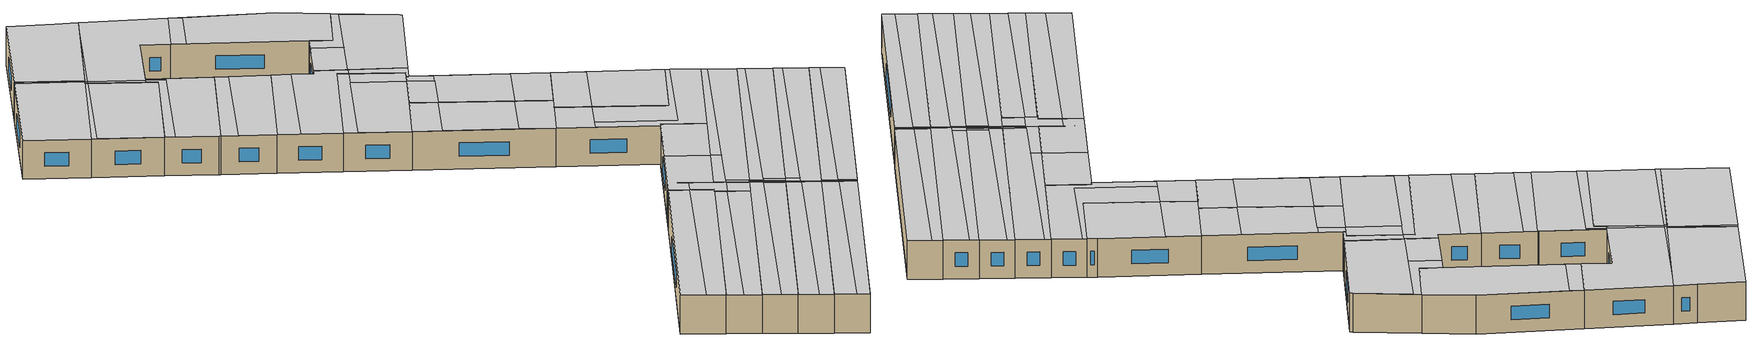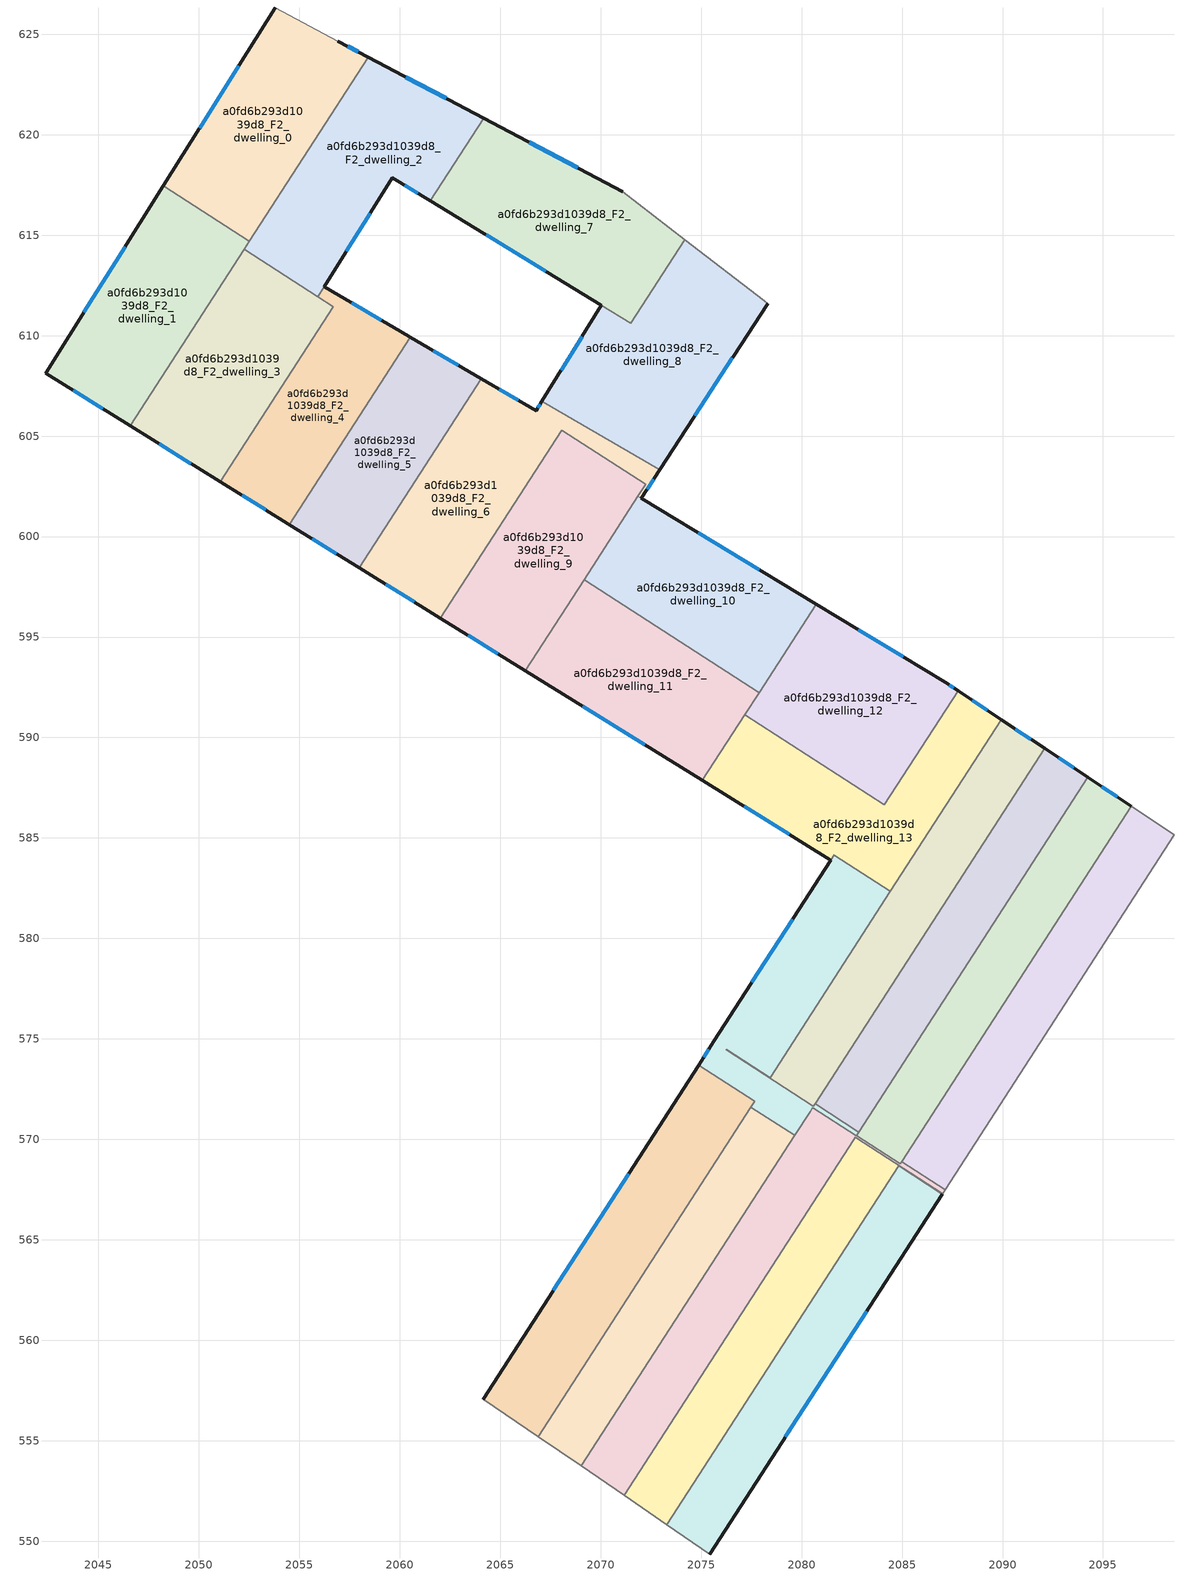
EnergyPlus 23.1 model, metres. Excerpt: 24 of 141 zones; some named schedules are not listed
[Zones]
a0fd6b293d1039d8_F2_dwelling_0
 floor to a0fd6b293d1039d8_F1_dwelling_0 (EU_floor_Construction): 2056.91,624.66 2058.43,623.86 2052.51,614.69 2048.24,617.45 2053.8,626.31 z6
 wall outside (EU_wall_Construction): 2058.43,623.86 2056.91,624.66 / 2053.8,626.31 2048.24,617.45 z6:9
 wall to a0fd6b293d1039d8_F2_dwelling_1 (EU_wall_Construction): 2048.24,617.45 2052.51,614.69 z6:9
 wall adiabatic (EU_wall_Construction): 2056.91,624.66 2053.8,626.31 z6:9
 wall to a0fd6b293d1039d8_F2_dwelling_2 (EU_wall_Construction): 2052.51,614.69 2058.43,623.86 z6:9
 window (EU_Window_Construction): 2057.94,624.12 2057.41,624.4 / 2051.99,623.43 2050.05,620.33 z6.98:8.02
 ceiling to a0fd6b293d1039d8_F3_dwelling_0 (EU_floor_Construction): 2052.51,614.69 2058.43,623.86 2056.91,624.66 2053.8,626.31 2048.24,617.45 z9
a0fd6b293d1039d8_F2_dwelling_1
 floor to a0fd6b293d1039d8_F1_dwelling_1 (EU_floor_Construction): 2052.51,614.69 2046.58,605.51 2042.37,608.12 2048.24,617.45 z6
 wall outside (EU_wall_Construction): 2048.24,617.45 2042.37,608.12 2046.58,605.51 z6:9
 wall to a0fd6b293d1039d8_F2_dwelling_3 (EU_wall_Construction): 2046.58,605.51 2052.26,614.31 z6:9
 wall to a0fd6b293d1039d8_F2_dwelling_2 (EU_wall_Construction): 2052.26,614.31 2052.51,614.69 z6:9
 window (EU_Window_Construction): 2046.33,614.42 2044.28,611.15 / 2043.74,607.27 2045.21,606.36 z6.98:8.02
 ceiling to a0fd6b293d1039d8_F3_dwelling_1 (EU_floor_Construction): 2046.58,605.51 2052.42,614.55 2048.1,617.22 2042.37,608.12 z9
 ceiling to a0fd6b293d1039d8_F3_dwelling_0 (EU_floor_Construction): 2052.42,614.55 2052.51,614.69 2048.24,617.45 2048.1,617.22 z9
a0fd6b293d1039d8_F2_dwelling_10
 floor to a0fd6b293d1039d8_F1_dwelling_10 (EU_floor_Construction): 2080.73,596.63 2077.89,592.24 2069.18,597.86 2071.86,602 2072.02,601.91 z6
 wall outside (EU_wall_Construction): 2080.73,596.63 2072.02,601.91 z6:9
 wall to a0fd6b293d1039d8_F2_dwelling_6 (EU_wall_Construction): 2072.01,601.91 2071.86,602 z6:9
 wall to a0fd6b293d1039d8_F2_dwelling_12 (EU_wall_Construction): 2077.89,592.24 2080.73,596.63 z6:9
 wall to a0fd6b293d1039d8_F2_dwelling_11 (EU_wall_Construction): 2069.18,597.86 2077.89,592.24 z6:9
 wall to a0fd6b293d1039d8_F2_dwelling_9 (EU_wall_Construction): 2071.86,602 2069.18,597.86 z6:9
 window (EU_Window_Construction): 2077.9,598.35 2074.85,600.19 z6.98:8.02
 ceiling to a0fd6b293d1039d8_F3_dwelling_9 (EU_floor_Construction): 2070.93,596.73 2073.07,600.2 2071.37,601.25 2069.18,597.86 z9
 ceiling to a0fd6b293d1039d8_F3_dwelling_10 (EU_floor_Construction): 2075.58,593.73 2078.29,598.11 2073.56,600.97 2070.93,596.73 z9
 ceiling to a0fd6b293d1039d8_F3_dwelling_8 (EU_floor_Construction): 2073.07,600.2 2073.56,600.97 2072.02,601.91 2071.86,602 2071.37,601.25 z9
 ceiling adiabatic (EU_roof_Construction): 2077.89,592.24 2080.73,596.63 2078.29,598.11 2075.58,593.73 z9
a0fd6b293d1039d8_F2_dwelling_11
 floor to a0fd6b293d1039d8_F1_dwelling_11 (EU_floor_Construction): 2077.89,592.24 2075.06,587.86 2066.25,593.32 2069.18,597.86 z6
 wall outside (EU_wall_Construction): 2066.25,593.32 2075.06,587.86 z6:9
 wall to a0fd6b293d1039d8_F2_dwelling_13 (EU_wall_Construction): 2075.06,587.86 2077.18,591.14 z6:9
 wall to a0fd6b293d1039d8_F2_dwelling_9 (EU_wall_Construction): 2069.18,597.86 2066.25,593.32 z6:9
 wall to a0fd6b293d1039d8_F2_dwelling_12 (EU_wall_Construction): 2077.18,591.14 2077.89,592.24 z6:9
 window (EU_Window_Construction): 2069.11,591.55 2072.19,589.64 z6.98:8.02
 ceiling to a0fd6b293d1039d8_F3_dwelling_11 (EU_floor_Construction): 2075.06,587.86 2077.89,592.24 2075.58,593.73 2072.81,589.26 z9
 ceiling to a0fd6b293d1039d8_F3_dwelling_10 (EU_floor_Construction): 2072.81,589.26 2075.58,593.73 2070.93,596.73 2068.11,592.17 z9
 ceiling to a0fd6b293d1039d8_F3_dwelling_9 (EU_floor_Construction): 2068.11,592.17 2070.93,596.73 2069.18,597.86 2066.25,593.32 z9
a0fd6b293d1039d8_F2_dwelling_12
 floor to a0fd6b293d1039d8_F1_dwelling_12 (EU_floor_Construction): 2087.15,592.75 2087.79,592.33 2084.12,586.66 2077.18,591.14 2080.73,596.63 z6
 wall outside (EU_wall_Construction): 2087.79,592.33 2087.15,592.75 2080.73,596.63 z6:9
 wall to a0fd6b293d1039d8_F2_dwelling_13 (EU_wall_Construction): 2077.18,591.14 2084.12,586.66 2087.79,592.33 z6:9
 window (EU_Window_Construction): 2085.06,594.01 2082.82,595.37 / 2087.58,592.46 2087.36,592.61 z6.98:8.02
 ceiling to a0fd6b293d1039d8_F3_dwelling_12 (EU_floor_Construction): 2084.12,586.66 2087.79,592.33 2087.15,592.75 2086.97,592.86 2082.99,595.26 2079.51,589.64 z9
 ceiling to a0fd6b293d1039d8_F3_dwelling_11 (EU_floor_Construction): 2079.51,589.64 2082.99,595.26 2080.73,596.63 2077.18,591.14 z9
a0fd6b293d1039d8_F2_dwelling_13
 floor to a0fd6b293d1039d8_F1_dwelling_13 (EU_floor_Construction): 2089.94,590.89 2084.42,582.34 2081.62,584.15 2081.45,583.9 2075.06,587.86 2077.18,591.14 2084.12,586.66 2087.79,592.33 z6
 wall outside (EU_wall_Construction): 2089.94,590.89 2087.79,592.33 / 2075.06,587.86 2081.45,583.9 z6:9
 wall to a0fd6b293d1039d8_F2_dwelling_15 (EU_wall_Construction): 2084.42,582.34 2089.94,590.89 z6:9
 wall to a0fd6b293d1039d8_F2_dwelling_14 (EU_wall_Construction): 2081.45,583.9 2081.62,584.15 2084.42,582.34 z6:9
 window (EU_Window_Construction): 2089.24,591.36 2088.49,591.86 / 2077.14,586.57 2079.37,585.19 z6.98:8.02
 ceiling to a0fd6b293d1039d8_F3_dwelling_13 (EU_floor_Construction): 2084.42,582.34 2089.94,590.89 2088.1,592.12 2083.07,583.99 2077.97,587.15 2077.48,586.36 2081.43,583.91 2081.45,583.9 2081.62,584.15 z9
 ceiling to a0fd6b293d1039d8_F3_dwelling_12 (EU_floor_Construction): 2084.12,586.66 2079.51,589.64 2077.97,587.15 2083.07,583.99 2088.1,592.12 2087.79,592.33 z9
 ceiling to a0fd6b293d1039d8_F3_dwelling_11 (EU_floor_Construction): 2077.48,586.36 2079.51,589.64 2077.18,591.14 2075.06,587.86 z9
a0fd6b293d1039d8_F2_dwelling_14
 floor to a0fd6b293d1039d8_F1_dwelling_14 (EU_floor_Construction): 2084.42,582.34 2078.43,573.07 2076.25,574.47 2076.24,574.45 2080.59,571.64 2080.67,571.77 2082.84,570.36 2082.74,570.19 2082.72,570.17 2080.55,571.57 2079.65,570.19 2077.48,571.59 2077.67,571.89 2074.87,573.7 2081.62,584.15 z6
 wall outside (EU_wall_Construction): 2075.63,574.87 2074.87,573.7 / 2081.46,583.9 2075.64,574.88 z6:9
 wall to a0fd6b293d1039d8_F2_dwelling_20 (EU_wall_Construction): 2079.65,570.19 2080.42,571.38 2080.53,571.55 2080.55,571.57 2082.72,570.17 2082.73,570.19 z6:9
 wall to a0fd6b293d1039d8_F2_dwelling_18 (EU_wall_Construction): 2077.48,571.59 2079.65,570.19 z6:9
 wall to a0fd6b293d1039d8_F2_dwelling_16 (EU_wall_Construction): 2074.87,573.7 2077.67,571.89 2077.48,571.6 z6:9
 wall to a0fd6b293d1039d8_F2_dwelling_15 (EU_wall_Construction): 2080.67,571.77 2080.59,571.64 2076.24,574.45 2076.25,574.47 2078.43,573.07 2084.42,582.34 z6:9
 wall to a0fd6b293d1039d8_F2_dwelling_17 (EU_wall_Construction): 2082.84,570.36 2080.67,571.77 z6:9
 wall to a0fd6b293d1039d8_F2_dwelling_19 (EU_wall_Construction): 2082.74,570.19 2082.84,570.36 z6:9
 window (EU_Window_Construction): 2075.39,574.49 2075.12,574.08 / 2079.56,580.96 2077.53,577.81 z6.98:8.02
 ceiling to a0fd6b293d1039d8_F3_dwelling_14 (EU_floor_Construction): 2078.43,573.07 2081.15,577.28 2078.32,579.03 2074.87,573.7 2076.18,572.85 2076.89,574.01 2077.77,573.46 2076.24,574.45 2076.25,574.47 z9
 ceiling to a0fd6b293d1039d8_F3_dwelling_13 (EU_floor_Construction): 2081.15,577.28 2084.42,582.34 2081.62,584.15 2078.32,579.03 z9
 ceiling to a0fd6b293d1039d8_F3_dwelling_16 (EU_floor_Construction): 2082.74,570.2 2082.84,570.36 2080.67,571.77 2080.59,571.64 2077.77,573.46 2076.89,574.01 2076.77,573.82 2076.76,573.79 2076.18,572.85 2077.67,571.89 2077.48,571.59 2078.26,571.09 2079.1,572.45 2080.54,571.56 2080.55,571.57 2081.13,571.2 z9
 ceiling to a0fd6b293d1039d8_F3_dwelling_18 (EU_floor_Construction): 2079.65,570.19 2080.42,571.38 2080.53,571.55 2080.54,571.56 2079.1,572.45 2078.26,571.09 z9; 2082.72,570.17 2082.74,570.19 2081.13,571.2 z9
a0fd6b293d1039d8_F2_dwelling_15
 floor to a0fd6b293d1039d8_F1_dwelling_15 (EU_floor_Construction): 2092.1,589.45 2080.59,571.64 2076.24,574.45 2076.25,574.47 2078.43,573.07 2089.94,590.89 z6
 wall outside (EU_wall_Construction): 2092.1,589.45 2089.94,590.89 z6:9
 wall to a0fd6b293d1039d8_F2_dwelling_17 (EU_wall_Construction): 2080.67,571.77 2092.1,589.45 z6:9
 window (EU_Window_Construction): 2091.4,589.92 2090.64,590.42 z6.98:8.02
 ceiling to a0fd6b293d1039d8_F3_dwelling_15 (EU_floor_Construction): 2080.76,571.9 2092.1,589.45 2090.35,590.62 2079.32,572.79 z9
 ceiling to a0fd6b293d1039d8_F3_dwelling_14 (EU_floor_Construction): 2079.19,572.58 2081.83,576.86 2081.15,577.28 2078.43,573.07 2076.25,574.47 2076.24,574.45 2077.77,573.46 z9
 ceiling to a0fd6b293d1039d8_F3_dwelling_13 (EU_floor_Construction): 2081.83,576.86 2090.35,590.62 2089.94,590.89 2081.15,577.28 z9
 ceiling to a0fd6b293d1039d8_F3_dwelling_16 (EU_floor_Construction): 2080.67,571.77 2080.76,571.9 2079.32,572.79 2079.19,572.58 2077.77,573.46 2080.59,571.64 z9
a0fd6b293d1039d8_F2_dwelling_16
 floor to a0fd6b293d1039d8_F1_dwelling_16 (EU_floor_Construction): 2077.67,571.89 2066.89,555.2 2064.15,557.07 2074.87,573.7 z6
 wall outside (EU_wall_Construction): 2074.87,573.7 2064.15,557.07 z6:9
 wall adiabatic (EU_wall_Construction): 2064.15,557.07 2066.89,555.2 z6:9
 wall to a0fd6b293d1039d8_F2_dwelling_18 (EU_wall_Construction): 2066.89,555.2 2077.48,571.59 z6:9
 window (EU_Window_Construction): 2071.39,568.29 2067.64,562.48 z6.98:8.02
 ceiling to a0fd6b293d1039d8_F3_dwelling_16 (EU_floor_Construction): 2066.89,555.2 2077.67,571.89 2076.18,572.85 2065.73,555.99 z9
 ceiling to a0fd6b293d1039d8_F3_dwelling_14 (EU_floor_Construction): 2065.73,555.99 2076.18,572.85 2074.87,573.7 2064.15,557.07 z9
a0fd6b293d1039d8_F2_dwelling_17
 floor to a0fd6b293d1039d8_F1_dwelling_17 (EU_floor_Construction): 2094.25,588.02 2082.84,570.36 2080.67,571.77 2092.1,589.45 z6
 wall outside (EU_wall_Construction): 2094.25,588.02 2092.1,589.45 z6:9
 wall to a0fd6b293d1039d8_F2_dwelling_19 (EU_wall_Construction): 2082.84,570.36 2094.25,588.02 z6:9
 window (EU_Window_Construction): 2093.55,588.48 2092.8,588.99 z6.98:8.02
 ceiling to a0fd6b293d1039d8_F3_dwelling_17 (EU_floor_Construction): 2083.04,570.66 2094.25,588.02 2092.6,589.12 2081.69,571.5 z9
 ceiling to a0fd6b293d1039d8_F3_dwelling_15 (EU_floor_Construction): 2081.69,571.5 2092.6,589.12 2092.1,589.45 2080.76,571.9 2081.61,571.37 z9
 ceiling to a0fd6b293d1039d8_F3_dwelling_16 (EU_floor_Construction): 2082.84,570.36 2083.04,570.66 2081.69,571.5 2081.61,571.37 2080.76,571.9 2080.67,571.77 z9
a0fd6b293d1039d8_F2_dwelling_18
 floor to a0fd6b293d1039d8_F1_dwelling_18 (EU_floor_Construction): 2079.65,570.19 2069.03,553.74 2066.89,555.2 2077.48,571.59 z6
 wall adiabatic (EU_wall_Construction): 2066.89,555.2 2069.03,553.74 z6:9
 wall to a0fd6b293d1039d8_F2_dwelling_20 (EU_wall_Construction): 2069.03,553.74 2079.65,570.19 z6:9
 ceiling to a0fd6b293d1039d8_F3_dwelling_18 (EU_floor_Construction): 2069.03,553.74 2079.65,570.19 2078.26,571.09 2067.97,554.46 z9
 ceiling to a0fd6b293d1039d8_F3_dwelling_16 (EU_floor_Construction): 2067.97,554.46 2078.26,571.09 2077.48,571.59 2066.89,555.2 z9
a0fd6b293d1039d8_F2_dwelling_19
 floor to a0fd6b293d1039d8_F1_dwelling_19 (EU_floor_Construction): 2096.4,586.58 2084.91,568.79 2082.73,570.19 2094.25,588.02 z6
 wall outside (EU_wall_Construction): 2096.4,586.58 2094.25,588.02 z6:9
 wall to a0fd6b293d1039d8_F2_dwelling_20 (EU_wall_Construction): 2082.73,570.19 2084.91,568.79 2084.97,568.89 z6:9
 wall to a0fd6b293d1039d8_F2_dwelling_21 (EU_wall_Construction): 2084.97,568.89 2096.4,586.58 z6:9
 window (EU_Window_Construction): 2095.7,587.05 2094.95,587.55 z6.98:8.02
 ceiling to a0fd6b293d1039d8_F3_dwelling_19 (EU_floor_Construction): 2084.91,568.79 2096.4,586.58 2094.85,587.62 2083.68,569.58 z9
 ceiling to a0fd6b293d1039d8_F3_dwelling_17 (EU_floor_Construction): 2083.98,570.08 2094.85,587.62 2094.25,588.02 2083.04,570.66 z9
 ceiling to a0fd6b293d1039d8_F3_dwelling_18 (EU_floor_Construction): 2083.68,569.58 2083.69,569.61 2082.74,570.2 2082.73,570.19 z9
 ceiling to a0fd6b293d1039d8_F3_dwelling_16 (EU_floor_Construction): 2083.69,569.61 2083.98,570.08 2083.04,570.66 2082.74,570.2 z9
a0fd6b293d1039d8_F2_dwelling_2
 floor to a0fd6b293d1039d8_F1_dwelling_2 (EU_floor_Construction): 2064.18,620.82 2061.53,616.71 2059.62,617.87 2055.92,611.94 2052.26,614.31 2058.43,623.86 z6
 wall outside (EU_wall_Construction): 2064.18,620.82 2058.43,623.86 / 2056.23,612.44 2059.62,617.87 2061.53,616.71 z6:9
 wall to a0fd6b293d1039d8_F2_dwelling_7 (EU_wall_Construction): 2061.53,616.71 2064.18,620.82 z6:9
 wall to a0fd6b293d1039d8_F2_dwelling_4 (EU_wall_Construction): 2055.92,611.94 2056.23,612.44 z6:9
 wall to a0fd6b293d1039d8_F2_dwelling_3 (EU_wall_Construction): 2052.26,614.31 2055.92,611.94 z6:9
 window (EU_Window_Construction): 2062.31,621.81 2060.3,622.87 / 2060.24,617.49 2060.91,617.08 / 2057.34,614.2 2058.52,616.1 z6.98:8.02
 ceiling to a0fd6b293d1039d8_F3_dwelling_2 (EU_floor_Construction): 2061.53,616.71 2064.18,620.82 2058.44,623.85 2052.64,614.48 2056.15,612.31 2059.62,617.87 z9
 ceiling to a0fd6b293d1039d8_F3_dwelling_0 (EU_floor_Construction): 2052.61,614.43 2058.43,623.86 2052.42,614.55 z9
 ceiling to a0fd6b293d1039d8_F3_dwelling_3 (EU_floor_Construction): 2055.92,611.94 2056.15,612.31 2052.64,614.48 2052.45,614.18 z9
 ceiling to a0fd6b293d1039d8_F3_dwelling_1 (EU_floor_Construction): 2052.45,614.18 2052.61,614.43 2052.42,614.55 2052.26,614.31 z9
a0fd6b293d1039d8_F2_dwelling_20
 floor to a0fd6b293d1039d8_F1_dwelling_20 (EU_floor_Construction): 2084.97,568.89 2087.14,567.49 2087.02,567.3 2082.68,570.1 2082.6,569.98 2071.16,552.28 2069.03,553.74 2080.42,571.38 2080.53,571.55 2080.55,571.57 2082.72,570.17 2082.73,570.19 2084.91,568.79 z6
 wall adiabatic (EU_wall_Construction): 2069.03,553.74 2071.16,552.28 / 2087.02,567.3 2087.14,567.49 z6:9
 wall to a0fd6b293d1039d8_F2_dwelling_21 (EU_wall_Construction): 2087.14,567.49 2084.97,568.89 z6:9
 wall to a0fd6b293d1039d8_F2_dwelling_22 (EU_wall_Construction): 2071.16,552.28 2082.6,569.98 2082.68,570.1 2087.02,567.3 z6:9
 ceiling to a0fd6b293d1039d8_F3_dwelling_20 (EU_floor_Construction): 2071.16,552.28 2082.6,569.98 2082.63,570.02 2081.29,570.85 2070.2,552.94 z9
 ceiling to a0fd6b293d1039d8_F3_dwelling_22 (EU_floor_Construction): 2087.04,567.32 2087.14,567.49 2086.01,568.22 2085.89,568.03 2087.02,567.3 z9
 ceiling to a0fd6b293d1039d8_F3_dwelling_18 (EU_floor_Construction): 2070.2,552.94 2081.34,570.93 2081.37,570.98 2083.67,569.56 2083.68,569.58 2082.73,570.19 2082.72,570.17 2081.13,571.2 2080.54,571.56 2080.53,571.55 2080.42,571.38 2069.03,553.74 z9
 ceiling to a0fd6b293d1039d8_F3_dwelling_19 (EU_floor_Construction): 2085.9,568.05 2086.01,568.22 2084.97,568.89 2084.91,568.79 2083.68,569.58 2083.67,569.56 2081.37,570.98 2081.34,570.93 2081.29,570.85 2082.63,570.02 2082.68,570.1 2084.81,568.72 z9
 ceiling to a0fd6b293d1039d8_F3_dwelling_21 (EU_floor_Construction): 2085.89,568.03 2085.9,568.05 2084.81,568.72 z9
a0fd6b293d1039d8_F2_dwelling_21
 floor to a0fd6b293d1039d8_F1_dwelling_21 (EU_floor_Construction): 2098.55,585.15 2087.14,567.49 2084.97,568.89 2096.4,586.58 z6
 wall adiabatic (EU_wall_Construction): 2087.14,567.49 2098.55,585.15 2096.4,586.58 z6:9
 ceiling to a0fd6b293d1039d8_F3_dwelling_22 (EU_floor_Construction): 2087.14,567.49 2098.55,585.15 2097.09,586.12 2086.01,568.22 z9
 ceiling to a0fd6b293d1039d8_F3_dwelling_19 (EU_floor_Construction): 2086.01,568.22 2097.09,586.12 2096.4,586.58 2084.97,568.89 z9
a0fd6b293d1039d8_F2_dwelling_22
 floor to a0fd6b293d1039d8_F1_dwelling_22 (EU_floor_Construction): 2084.84,568.68 2073.3,550.82 2071.16,552.28 2082.68,570.1 2087.02,567.3 2087.01,567.28 z6
 wall adiabatic (EU_wall_Construction): 2087.01,567.28 2087.02,567.3 / 2071.16,552.28 2073.3,550.82 z6:9
 wall to a0fd6b293d1039d8_F2_dwelling_23 (EU_wall_Construction): 2073.3,550.82 2084.84,568.68 2087.01,567.28 z6:9
 ceiling to a0fd6b293d1039d8_F3_dwelling_20 (EU_floor_Construction): 2072.43,551.41 2083.58,569.43 2082.63,570.02 2082.6,569.98 2071.16,552.28 z9
 ceiling to a0fd6b293d1039d8_F3_dwelling_21 (EU_floor_Construction): 2073.3,550.82 2084.84,568.68 2085.87,568.01 2085.89,568.03 2084.81,568.72 2083.61,569.47 2072.43,551.41 z9
 ceiling to a0fd6b293d1039d8_F3_dwelling_22 (EU_floor_Construction): 2087.01,567.28 2087.02,567.3 2085.89,568.03 2085.87,568.01 z9
 ceiling to a0fd6b293d1039d8_F3_dwelling_19 (EU_floor_Construction): 2084.81,568.72 2082.68,570.1 2082.63,570.02 2083.58,569.43 2083.61,569.47 z9
a0fd6b293d1039d8_F2_dwelling_23
 floor to a0fd6b293d1039d8_F1_dwelling_23 (EU_floor_Construction): 2087.01,567.28 2075.43,549.36 2073.3,550.82 2084.84,568.68 z6
 wall outside (EU_wall_Construction): 2075.43,549.36 2087.01,567.28 z6:9
 wall adiabatic (EU_wall_Construction): 2073.3,550.82 2075.43,549.36 z6:9
 window (EU_Window_Construction): 2079.2,555.19 2083.24,561.45 z6.98:8.02
 ceiling to a0fd6b293d1039d8_F3_dwelling_21 (EU_floor_Construction): 2074.66,549.89 2085.87,568.01 2084.84,568.68 2073.3,550.82 z9
 ceiling to a0fd6b293d1039d8_F3_dwelling_22 (EU_floor_Construction): 2075.43,549.36 2087.01,567.28 2085.87,568.01 2074.66,549.89 z9
a0fd6b293d1039d8_F2_dwelling_3
 floor to a0fd6b293d1039d8_F1_dwelling_3 (EU_floor_Construction): 2055.93,611.93 2056.69,611.44 2051.07,602.73 2046.58,605.51 2052.26,614.31 z6
 wall outside (EU_wall_Construction): 2046.58,605.51 2051.07,602.73 z6:9
 wall to a0fd6b293d1039d8_F2_dwelling_4 (EU_wall_Construction): 2051.07,602.73 2056.69,611.44 2055.93,611.93 z6:9
 window (EU_Window_Construction): 2048.04,604.61 2049.61,603.64 z6.98:8.02
 ceiling to a0fd6b293d1039d8_F3_dwelling_3 (EU_floor_Construction): 2051.07,602.73 2056.69,611.44 2055.93,611.93 2052.45,614.18 2046.94,605.29 z9
 ceiling to a0fd6b293d1039d8_F3_dwelling_1 (EU_floor_Construction): 2046.94,605.29 2052.45,614.18 2052.26,614.31 2046.58,605.51 z9
a0fd6b293d1039d8_F2_dwelling_4
 floor to a0fd6b293d1039d8_F1_dwelling_4 (EU_floor_Construction): 2060.44,609.97 2060.53,609.92 2054.51,600.6 2054.42,600.65 2051.07,602.73 2056.69,611.44 2055.92,611.94 2056.23,612.43 z6
 wall outside (EU_wall_Construction): 2060.53,609.92 2060.44,609.97 2056.23,612.43 / 2051.07,602.73 2054.42,600.65 2054.51,600.6 z6:9
 wall to a0fd6b293d1039d8_F2_dwelling_5 (EU_wall_Construction): 2054.51,600.6 2060.53,609.92 z6:9
 window (EU_Window_Construction): 2059.07,610.77 2057.6,611.63 / 2052.16,602.05 2053.33,601.33 z6.98:8.02
 ceiling to a0fd6b293d1039d8_F3_dwelling_4 (EU_floor_Construction): 2054.51,600.6 2060.53,609.92 2057.54,611.67 2051.74,602.31 2054.43,600.65 z9
 ceiling to a0fd6b293d1039d8_F3_dwelling_2 (EU_floor_Construction): 2057.44,611.51 2057.54,611.67 2056.23,612.43 2056.16,612.31 z9
 ceiling to a0fd6b293d1039d8_F3_dwelling_3 (EU_floor_Construction): 2051.74,602.31 2057.44,611.51 2056.16,612.31 2055.92,611.94 2056.69,611.44 2051.07,602.73 z9
a0fd6b293d1039d8_F2_dwelling_5
 floor to a0fd6b293d1039d8_F1_dwelling_5 (EU_floor_Construction): 2064.06,607.86 2057.98,598.45 2054.51,600.6 2060.53,609.92 z6
 wall outside (EU_wall_Construction): 2054.51,600.6 2057.98,598.45 / 2064.06,607.86 2060.53,609.92 z6:9
 wall to a0fd6b293d1039d8_F2_dwelling_6 (EU_wall_Construction): 2057.98,598.45 2064.06,607.86 z6:9
 window (EU_Window_Construction): 2055.64,599.9 2056.85,599.15 / 2062.91,608.53 2061.68,609.25 z6.98:8.02
 ceiling to a0fd6b293d1039d8_F3_dwelling_5 (EU_floor_Construction): 2057.98,598.45 2064.06,607.86 2061.46,609.38 2055.6,599.92 z9
 ceiling to a0fd6b293d1039d8_F3_dwelling_4 (EU_floor_Construction): 2055.6,599.92 2061.46,609.38 2061.41,609.41 2060.53,609.92 2054.51,600.6 z9
a0fd6b293d1039d8_F2_dwelling_6
 floor to a0fd6b293d1039d8_F1_dwelling_6 (EU_floor_Construction): 2072.93,603.32 2072.01,601.91 2071.86,602 2069.18,597.86 2072.23,602.59 2068.06,605.29 2062.03,595.94 2057.98,598.45 2064.06,607.86 2066.78,606.27 2067.07,606.74 z6
 wall outside (EU_wall_Construction): 2057.98,598.45 2062.03,595.94 / 2067.07,606.74 2066.78,606.27 2064.06,607.86 / 2072.01,601.91 2072.93,603.32 z6:9
 wall to a0fd6b293d1039d8_F2_dwelling_8 (EU_wall_Construction): 2072.93,603.32 2067.07,606.74 z6:9
 wall to a0fd6b293d1039d8_F2_dwelling_9 (EU_wall_Construction): 2062.03,595.94 2068.06,605.29 2072.23,602.59 2071.85,602 z6:9
 wall adiabatic (EU_wall_Construction): 2071.85,602 2069.18,597.86 2071.86,602 z6:9
 window (EU_Window_Construction): 2059.29,597.63 2060.71,596.76 / 2065.9,606.79 2064.95,607.34 / 2066.98,606.58 2066.88,606.42 / 2072.31,602.37 2072.63,602.86 z6.98:8.02
 ceiling to a0fd6b293d1039d8_F3_dwelling_6 (EU_floor_Construction): 2062.03,595.94 2068.06,605.29 2068.78,604.82 2069.2,605.5 2067.07,606.74 2066.78,606.27 2065.36,607.1 2059.44,597.54 z9
 ceiling to a0fd6b293d1039d8_F3_dwelling_5 (EU_floor_Construction): 2059.44,597.54 2065.36,607.1 2064.06,607.86 2057.98,598.45 z9
 ceiling to a0fd6b293d1039d8_F3_dwelling_8 (EU_floor_Construction): 2072.01,601.91 2072.93,603.32 2069.2,605.5 2068.78,604.82 2072.23,602.59 2071.37,601.26 2071.86,602 z9
a0fd6b293d1039d8_F2_dwelling_7
 floor to a0fd6b293d1039d8_F1_dwelling_7 (EU_floor_Construction): 2071.1,617.17 2074.19,614.78 2071.5,610.61 2061.53,616.71 2064.18,620.82 z6
 wall outside (EU_wall_Construction): 2071.1,617.17 2064.18,620.82 / 2061.53,616.71 2070.03,611.51 z6:9
 wall adiabatic (EU_wall_Construction): 2074.19,614.78 2071.1,617.17 z6:9
 wall to a0fd6b293d1039d8_F2_dwelling_8 (EU_wall_Construction): 2071.51,610.62 2074.19,614.78 / 2070.03,611.51 2071.5,610.61 z6:9
 window (EU_Window_Construction): 2068.85,618.36 2066.43,619.63 / 2064.29,615.02 2067.27,613.2 z6.98:8.02
 ceiling to a0fd6b293d1039d8_F3_dwelling_7 (EU_floor_Construction): 2071.5,610.61 2074.19,614.78 2071.1,617.17 2065.13,620.32 2062.52,616.1 z9
 ceiling to a0fd6b293d1039d8_F3_dwelling_2 (EU_floor_Construction): 2062.52,616.1 2065.13,620.32 2064.18,620.82 2061.53,616.71 2062.43,616.16 2062.48,616.12 z9
a0fd6b293d1039d8_F2_dwelling_8
 floor to a0fd6b293d1039d8_F1_dwelling_8 (EU_floor_Construction): 2078.14,611.73 2078.3,611.6 2072.93,603.32 2067.07,606.74 2070.03,611.51 2071.5,610.61 2074.19,614.78 z6
 wall outside (EU_wall_Construction): 2072.93,603.32 2078.3,611.6 / 2070.03,611.51 2067.07,606.74 z6:9
 wall adiabatic (EU_wall_Construction): 2078.3,611.6 2078.14,611.73 2074.19,614.78 z6:9
 window (EU_Window_Construction): 2074.68,606.01 2076.56,608.91 / 2069.07,609.96 2068.04,608.29 z6.98:8.02
 ceiling to a0fd6b293d1039d8_F3_dwelling_8 (EU_floor_Construction): 2072.93,603.32 2078.3,611.6 2078.14,611.73 2074.7,614.38 2069.2,605.5 z9
 ceiling to a0fd6b293d1039d8_F3_dwelling_6 (EU_floor_Construction): 2069.2,605.5 2071.39,609.03 2069.3,610.33 2067.07,606.74 z9
 ceiling to a0fd6b293d1039d8_F3_dwelling_7 (EU_floor_Construction): 2071.39,609.03 2074.7,614.38 2074.19,614.78 2071.5,610.61 2070.03,611.51 2069.3,610.33 z9
a0fd6b293d1039d8_F2_dwelling_9
 floor to a0fd6b293d1039d8_F1_dwelling_9 (EU_floor_Construction): 2072.23,602.59 2066.25,593.32 2062.03,595.94 2068.06,605.29 z6
 wall outside (EU_wall_Construction): 2062.03,595.94 2066.25,593.32 z6:9
 window (EU_Window_Construction): 2063.4,595.09 2064.87,594.17 z6.98:8.02
 ceiling to a0fd6b293d1039d8_F3_dwelling_9 (EU_floor_Construction): 2066.25,593.32 2071.37,601.25 2067.9,603.4 2062.93,595.38 z9
 ceiling to a0fd6b293d1039d8_F3_dwelling_6 (EU_floor_Construction): 2062.93,595.38 2068.78,604.82 2068.06,605.29 2062.03,595.94 z9
 ceiling to a0fd6b293d1039d8_F3_dwelling_8 (EU_floor_Construction): 2071.37,601.25 2072.23,602.59 2068.78,604.82 2067.9,603.4 z9
[Building]
EU S2 Campaign: North Axis=0; Terrain=City; Solar Distribution=FullExterior
[Site:Location]
Bologna: Latitude=44.5; Longitude=11.25; Time Zone=1; Elevation=37
[SizingPeriod:WeatherFileDays]
AnnualSizingPeriod: Begin Month=1; Begin Day of Month=1; End Month=12; End Day of Month=31; Day of Week for Start Day=Monday; Use Weather File Daylight Saving Period=No; Use Weather File Rain and Snow Indicators=No
[MATERIAL]
EU_InternalMass_Material: Roughness=MediumRough; Thickness=0.1; Conductivity=1; Density=1800; Specific Heat=900; Thermal Absorptance=0.9; Solar Absorptance=0.7; Visible Absorptance=0.7
[MATERIAL:NOMASS] Roughness=MediumRough; Thermal Absorptance=0.9; Solar Absorptance=0.7; Visible Absorptance=0.7
Name | Thermal Resistance
EU_wall_NoMass | 0.905828
EU_roof_NoMass | 0.37593
EU_floor_NoMass | 0.67114
[WINDOWMATERIAL:SIMPLEGLAZINGSYSTEM]
EU_Window_SimpleGlazing: UFactor=4.52486; Solar Heat Gain Coefficient=0.85; Visible Transmittance=0.85
[CONSTRUCTION]
EU_wall_Construction: EU_wall_NoMass
EU_roof_Construction: EU_roof_NoMass
EU_floor_Construction: EU_floor_NoMass
EU_Window_Construction: EU_Window_SimpleGlazing
EU_InternalMass_Construction: EU_InternalMass_Material
[ZONE] Type=1; Multiplier=1; Ceiling Height=autocalculate; Floor Area=autocalculate; Part of Total Floor Area=Yes
Name | Volume
a0fd6b293d1039d8_F2_dwelling_0 | 165.109
a0fd6b293d1039d8_F2_dwelling_1 | 165.113
a0fd6b293d1039d8_F2_dwelling_10 | 158.098
a0fd6b293d1039d8_F2_dwelling_11 | 165.094
a0fd6b293d1039d8_F2_dwelling_12 | 165.12
a0fd6b293d1039d8_F2_dwelling_13 | 173.506
a0fd6b293d1039d8_F2_dwelling_14 | 139.274
a0fd6b293d1039d8_F2_dwelling_15 | 165.056
a0fd6b293d1039d8_F2_dwelling_16 | 197.405
a0fd6b293d1039d8_F2_dwelling_17 | 163.415
a0fd6b293d1039d8_F2_dwelling_18 | 151.875
a0fd6b293d1039d8_F2_dwelling_19 | 164.504
a0fd6b293d1039d8_F2_dwelling_2 | 180.874
a0fd6b293d1039d8_F2_dwelling_20 | 167.705
a0fd6b293d1039d8_F2_dwelling_21 | 163.167
a0fd6b293d1039d8_F2_dwelling_22 | 165.098
a0fd6b293d1039d8_F2_dwelling_23 | 165.099
a0fd6b293d1039d8_F2_dwelling_3 | 165.048
a0fd6b293d1039d8_F2_dwelling_4 | 135.761
a0fd6b293d1039d8_F2_dwelling_5 | 136.573
a0fd6b293d1039d8_F2_dwelling_6 | 177.406
a0fd6b293d1039d8_F2_dwelling_7 | 180.716
a0fd6b293d1039d8_F2_dwelling_8 | 186.238
a0fd6b293d1039d8_F2_dwelling_9 | 165.086
[INTERNALMASS] Construction=EU_InternalMass_Construction
Name | Zone or ZoneList | Surface Area
a0fd6b293d1039d8_F2_dwelling_0_EU_InternalMass | a0fd6b293d1039d8_F2_dwelling_0 | 55.0371
a0fd6b293d1039d8_F2_dwelling_1_EU_InternalMass | a0fd6b293d1039d8_F2_dwelling_1 | 55.0377
a0fd6b293d1039d8_F2_dwelling_2_EU_InternalMass | a0fd6b293d1039d8_F2_dwelling_2 | 60.3077
a0fd6b293d1039d8_F2_dwelling_3_EU_InternalMass | a0fd6b293d1039d8_F2_dwelling_3 | 55.0267
a0fd6b293d1039d8_F2_dwelling_4_EU_InternalMass | a0fd6b293d1039d8_F2_dwelling_4 | 45.256
a0fd6b293d1039d8_F2_dwelling_5_EU_InternalMass | a0fd6b293d1039d8_F2_dwelling_5 | 45.5236
a0fd6b293d1039d8_F2_dwelling_6_EU_InternalMass | a0fd6b293d1039d8_F2_dwelling_6 | 59.1492
a0fd6b293d1039d8_F2_dwelling_7_EU_InternalMass | a0fd6b293d1039d8_F2_dwelling_7 | 60.2451
a0fd6b293d1039d8_F2_dwelling_8_EU_InternalMass | a0fd6b293d1039d8_F2_dwelling_8 | 62.0793
a0fd6b293d1039d8_F2_dwelling_9_EU_InternalMass | a0fd6b293d1039d8_F2_dwelling_9 | 55.0281
a0fd6b293d1039d8_F2_dwelling_10_EU_InternalMass | a0fd6b293d1039d8_F2_dwelling_10 | 52.6991
a0fd6b293d1039d8_F2_dwelling_11_EU_InternalMass | a0fd6b293d1039d8_F2_dwelling_11 | 55.0335
a0fd6b293d1039d8_F2_dwelling_12_EU_InternalMass | a0fd6b293d1039d8_F2_dwelling_12 | 55.0405
a0fd6b293d1039d8_F2_dwelling_13_EU_InternalMass | a0fd6b293d1039d8_F2_dwelling_13 | 57.8362
a0fd6b293d1039d8_F2_dwelling_14_EU_InternalMass | a0fd6b293d1039d8_F2_dwelling_14 | 46.4578
a0fd6b293d1039d8_F2_dwelling_15_EU_InternalMass | a0fd6b293d1039d8_F2_dwelling_15 | 55.0266
a0fd6b293d1039d8_F2_dwelling_16_EU_InternalMass | a0fd6b293d1039d8_F2_dwelling_16 | 65.7984
a0fd6b293d1039d8_F2_dwelling_17_EU_InternalMass | a0fd6b293d1039d8_F2_dwelling_17 | 54.4617
a0fd6b293d1039d8_F2_dwelling_18_EU_InternalMass | a0fd6b293d1039d8_F2_dwelling_18 | 50.6207
a0fd6b293d1039d8_F2_dwelling_19_EU_InternalMass | a0fd6b293d1039d8_F2_dwelling_19 | 54.8326
a0fd6b293d1039d8_F2_dwelling_20_EU_InternalMass | a0fd6b293d1039d8_F2_dwelling_20 | 55.8919
a0fd6b293d1039d8_F2_dwelling_21_EU_InternalMass | a0fd6b293d1039d8_F2_dwelling_21 | 54.3788
a0fd6b293d1039d8_F2_dwelling_22_EU_InternalMass | a0fd6b293d1039d8_F2_dwelling_22 | 55.0322
a0fd6b293d1039d8_F2_dwelling_23_EU_InternalMass | a0fd6b293d1039d8_F2_dwelling_23 | 55.0335
[OTHEREQUIPMENT] Fuel Type=Electricity; Design Level Calculation Method=Watts/Area; Power per Zone Floor Area=1; Fraction Latent=0; Fraction Radiant=0; Fraction Lost=0; Carbon Dioxide Generation Rate=0; EndUse Subcategory=EU_Step8_InternalGains
Name | Zone or ZoneList or Space or SpaceList | Schedule
EU_Step8_InternalGain_a0fd6b293d1039d8_F2_dwelling_0_f000 | a0fd6b293d1039d8_F2_dwelling_0 | EU_Step8_GainSchedule_a0fd6b293d1039d8_F2_dwelling_0_f000
EU_Step8_InternalGain_a0fd6b293d1039d8_F2_dwelling_1_f000 | a0fd6b293d1039d8_F2_dwelling_1 | EU_Step8_GainSchedule_a0fd6b293d1039d8_F2_dwelling_1_f000
EU_Step8_InternalGain_a0fd6b293d1039d8_F2_dwelling_2_f000 | a0fd6b293d1039d8_F2_dwelling_2 | EU_Step8_GainSchedule_a0fd6b293d1039d8_F2_dwelling_2_f000
EU_Step8_InternalGain_a0fd6b293d1039d8_F2_dwelling_3_f000 | a0fd6b293d1039d8_F2_dwelling_3 | EU_Step8_GainSchedule_a0fd6b293d1039d8_F2_dwelling_3_f000
EU_Step8_InternalGain_a0fd6b293d1039d8_F2_dwelling_4_f000 | a0fd6b293d1039d8_F2_dwelling_4 | EU_Step8_GainSchedule_a0fd6b293d1039d8_F2_dwelling_4_f000
EU_Step8_InternalGain_a0fd6b293d1039d8_F2_dwelling_5_f000 | a0fd6b293d1039d8_F2_dwelling_5 | EU_Step8_GainSchedule_a0fd6b293d1039d8_F2_dwelling_5_f000
EU_Step8_InternalGain_a0fd6b293d1039d8_F2_dwelling_6_f000 | a0fd6b293d1039d8_F2_dwelling_6 | EU_Step8_GainSchedule_a0fd6b293d1039d8_F2_dwelling_6_f000
EU_Step8_InternalGain_a0fd6b293d1039d8_F2_dwelling_7_f000 | a0fd6b293d1039d8_F2_dwelling_7 | EU_Step8_GainSchedule_a0fd6b293d1039d8_F2_dwelling_7_f000
EU_Step8_InternalGain_a0fd6b293d1039d8_F2_dwelling_8_f000 | a0fd6b293d1039d8_F2_dwelling_8 | EU_Step8_GainSchedule_a0fd6b293d1039d8_F2_dwelling_8_f000
EU_Step8_InternalGain_a0fd6b293d1039d8_F2_dwelling_9_f000 | a0fd6b293d1039d8_F2_dwelling_9 | EU_Step8_GainSchedule_a0fd6b293d1039d8_F2_dwelling_9_f000
EU_Step8_InternalGain_a0fd6b293d1039d8_F2_dwelling_10_f000 | a0fd6b293d1039d8_F2_dwelling_10 | EU_Step8_GainSchedule_a0fd6b293d1039d8_F2_dwelling_10_f000
EU_Step8_InternalGain_a0fd6b293d1039d8_F2_dwelling_11_f000 | a0fd6b293d1039d8_F2_dwelling_11 | EU_Step8_GainSchedule_a0fd6b293d1039d8_F2_dwelling_11_f000
EU_Step8_InternalGain_a0fd6b293d1039d8_F2_dwelling_12_f000 | a0fd6b293d1039d8_F2_dwelling_12 | EU_Step8_GainSchedule_a0fd6b293d1039d8_F2_dwelling_12_f000
EU_Step8_InternalGain_a0fd6b293d1039d8_F2_dwelling_13_f000 | a0fd6b293d1039d8_F2_dwelling_13 | EU_Step8_GainSchedule_a0fd6b293d1039d8_F2_dwelling_13_f000
EU_Step8_InternalGain_a0fd6b293d1039d8_F2_dwelling_14_f000 | a0fd6b293d1039d8_F2_dwelling_14 | EU_Step8_GainSchedule_a0fd6b293d1039d8_F2_dwelling_14_f000
EU_Step8_InternalGain_a0fd6b293d1039d8_F2_dwelling_15_f000 | a0fd6b293d1039d8_F2_dwelling_15 | EU_Step8_GainSchedule_a0fd6b293d1039d8_F2_dwelling_15_f000
EU_Step8_InternalGain_a0fd6b293d1039d8_F2_dwelling_16_f000 | a0fd6b293d1039d8_F2_dwelling_16 | EU_Step8_GainSchedule_a0fd6b293d1039d8_F2_dwelling_16_f000
EU_Step8_InternalGain_a0fd6b293d1039d8_F2_dwelling_17_f000 | a0fd6b293d1039d8_F2_dwelling_17 | EU_Step8_GainSchedule_a0fd6b293d1039d8_F2_dwelling_17_f000
EU_Step8_InternalGain_a0fd6b293d1039d8_F2_dwelling_18_f000 | a0fd6b293d1039d8_F2_dwelling_18 | EU_Step8_GainSchedule_a0fd6b293d1039d8_F2_dwelling_18_f000
EU_Step8_InternalGain_a0fd6b293d1039d8_F2_dwelling_19_f000 | a0fd6b293d1039d8_F2_dwelling_19 | EU_Step8_GainSchedule_a0fd6b293d1039d8_F2_dwelling_19_f000
EU_Step8_InternalGain_a0fd6b293d1039d8_F2_dwelling_20_f000 | a0fd6b293d1039d8_F2_dwelling_20 | EU_Step8_GainSchedule_a0fd6b293d1039d8_F2_dwelling_20_f000
EU_Step8_InternalGain_a0fd6b293d1039d8_F2_dwelling_21_f000 | a0fd6b293d1039d8_F2_dwelling_21 | EU_Step8_GainSchedule_a0fd6b293d1039d8_F2_dwelling_21_f000
EU_Step8_InternalGain_a0fd6b293d1039d8_F2_dwelling_22_f000 | a0fd6b293d1039d8_F2_dwelling_22 | EU_Step8_GainSchedule_a0fd6b293d1039d8_F2_dwelling_22_f000
EU_Step8_InternalGain_a0fd6b293d1039d8_F2_dwelling_23_f000 | a0fd6b293d1039d8_F2_dwelling_23 | EU_Step8_GainSchedule_a0fd6b293d1039d8_F2_dwelling_23_f000
[ZONEVENTILATION:DESIGNFLOWRATE] Schedule=EU_AlwaysOn; Design Flow Rate Calculation Method=AirChanges/Hour; Air Changes per Hour=0.73129; Ventilation Type=Natural; Fan Pressure Rise=0; Fan Total Efficiency=1; Constant Term Coefficient=1; Temperature Term Coefficient=0; Velocity Term Coefficient=0; Velocity Squared Term Coefficient=0; Minimum Indoor Temperature=-100; Maximum Indoor Temperature=100; Delta Temperature=-100; Minimum Outdoor Temperature=-100; Maximum Outdoor Temperature=100; Maximum Wind Speed=40
Name | Zone or ZoneList or Space or SpaceList
EU_ConstantAir_a0fd6b293d1039d8_F2_dwelling_0 | a0fd6b293d1039d8_F2_dwelling_0
EU_ConstantAir_a0fd6b293d1039d8_F2_dwelling_1 | a0fd6b293d1039d8_F2_dwelling_1
EU_ConstantAir_a0fd6b293d1039d8_F2_dwelling_2 | a0fd6b293d1039d8_F2_dwelling_2
EU_ConstantAir_a0fd6b293d1039d8_F2_dwelling_3 | a0fd6b293d1039d8_F2_dwelling_3
EU_ConstantAir_a0fd6b293d1039d8_F2_dwelling_4 | a0fd6b293d1039d8_F2_dwelling_4
EU_ConstantAir_a0fd6b293d1039d8_F2_dwelling_5 | a0fd6b293d1039d8_F2_dwelling_5
EU_ConstantAir_a0fd6b293d1039d8_F2_dwelling_6 | a0fd6b293d1039d8_F2_dwelling_6
EU_ConstantAir_a0fd6b293d1039d8_F2_dwelling_7 | a0fd6b293d1039d8_F2_dwelling_7
EU_ConstantAir_a0fd6b293d1039d8_F2_dwelling_8 | a0fd6b293d1039d8_F2_dwelling_8
EU_ConstantAir_a0fd6b293d1039d8_F2_dwelling_9 | a0fd6b293d1039d8_F2_dwelling_9
EU_ConstantAir_a0fd6b293d1039d8_F2_dwelling_10 | a0fd6b293d1039d8_F2_dwelling_10
EU_ConstantAir_a0fd6b293d1039d8_F2_dwelling_11 | a0fd6b293d1039d8_F2_dwelling_11
EU_ConstantAir_a0fd6b293d1039d8_F2_dwelling_12 | a0fd6b293d1039d8_F2_dwelling_12
EU_ConstantAir_a0fd6b293d1039d8_F2_dwelling_13 | a0fd6b293d1039d8_F2_dwelling_13
EU_ConstantAir_a0fd6b293d1039d8_F2_dwelling_14 | a0fd6b293d1039d8_F2_dwelling_14
EU_ConstantAir_a0fd6b293d1039d8_F2_dwelling_15 | a0fd6b293d1039d8_F2_dwelling_15
EU_ConstantAir_a0fd6b293d1039d8_F2_dwelling_16 | a0fd6b293d1039d8_F2_dwelling_16
EU_ConstantAir_a0fd6b293d1039d8_F2_dwelling_17 | a0fd6b293d1039d8_F2_dwelling_17
EU_ConstantAir_a0fd6b293d1039d8_F2_dwelling_18 | a0fd6b293d1039d8_F2_dwelling_18
EU_ConstantAir_a0fd6b293d1039d8_F2_dwelling_19 | a0fd6b293d1039d8_F2_dwelling_19
EU_ConstantAir_a0fd6b293d1039d8_F2_dwelling_20 | a0fd6b293d1039d8_F2_dwelling_20
EU_ConstantAir_a0fd6b293d1039d8_F2_dwelling_21 | a0fd6b293d1039d8_F2_dwelling_21
EU_ConstantAir_a0fd6b293d1039d8_F2_dwelling_22 | a0fd6b293d1039d8_F2_dwelling_22
EU_ConstantAir_a0fd6b293d1039d8_F2_dwelling_23 | a0fd6b293d1039d8_F2_dwelling_23
[HVACTEMPLATE:ZONE:IDEALLOADSAIRSYSTEM] System Availability Schedule=EU_AlwaysOn; Maximum Heating Supply Air Temperature=50; Minimum Cooling Supply Air Temperature=13; Maximum Heating Supply Air Humidity Ratio=0.0156; Minimum Cooling Supply Air Humidity Ratio=0.0077; Heating Limit=NoLimit; Cooling Limit=NoLimit; Heating Availability Schedule=EU_AlwaysOn; Cooling Availability Schedule=EU_CoolingOff; Dehumidification Control Type=ConstantSensibleHeatRatio; Cooling Sensible Heat Ratio=0.7; Dehumidification Setpoint=60; Humidification Control Type=None; Humidification Setpoint=30; Outdoor Air Method=None; Outdoor Air Flow Rate per Person=0.00944; Outdoor Air Flow Rate per Zone Floor Area=0; Outdoor Air Flow Rate per Zone=0; Demand Controlled Ventilation Type=None; Outdoor Air Economizer Type=NoEconomizer; Heat Recovery Type=None; Sensible Heat Recovery Effectiveness=0.7; Latent Heat Recovery Effectiveness=0.65
Name | Template Thermostat
a0fd6b293d1039d8_F2_dwelling_0 | EU_HeatOnly_a0fd6b293d1039d8_F2_dwelling_0
a0fd6b293d1039d8_F2_dwelling_1 | EU_HeatOnly_a0fd6b293d1039d8_F2_dwelling_1
a0fd6b293d1039d8_F2_dwelling_2 | EU_HeatOnly_a0fd6b293d1039d8_F2_dwelling_2
a0fd6b293d1039d8_F2_dwelling_3 | EU_HeatOnly_a0fd6b293d1039d8_F2_dwelling_3
a0fd6b293d1039d8_F2_dwelling_4 | EU_HeatOnly_a0fd6b293d1039d8_F2_dwelling_4
a0fd6b293d1039d8_F2_dwelling_5 | EU_HeatOnly_a0fd6b293d1039d8_F2_dwelling_5
a0fd6b293d1039d8_F2_dwelling_6 | EU_HeatOnly_a0fd6b293d1039d8_F2_dwelling_6
a0fd6b293d1039d8_F2_dwelling_7 | EU_HeatOnly_a0fd6b293d1039d8_F2_dwelling_7
a0fd6b293d1039d8_F2_dwelling_8 | EU_HeatOnly_a0fd6b293d1039d8_F2_dwelling_8
a0fd6b293d1039d8_F2_dwelling_9 | EU_HeatOnly_a0fd6b293d1039d8_F2_dwelling_9
a0fd6b293d1039d8_F2_dwelling_10 | EU_HeatOnly_a0fd6b293d1039d8_F2_dwelling_10
a0fd6b293d1039d8_F2_dwelling_11 | EU_HeatOnly_a0fd6b293d1039d8_F2_dwelling_11
a0fd6b293d1039d8_F2_dwelling_12 | EU_HeatOnly_a0fd6b293d1039d8_F2_dwelling_12
a0fd6b293d1039d8_F2_dwelling_13 | EU_HeatOnly_a0fd6b293d1039d8_F2_dwelling_13
a0fd6b293d1039d8_F2_dwelling_14 | EU_HeatOnly_a0fd6b293d1039d8_F2_dwelling_14
a0fd6b293d1039d8_F2_dwelling_15 | EU_HeatOnly_a0fd6b293d1039d8_F2_dwelling_15
a0fd6b293d1039d8_F2_dwelling_16 | EU_HeatOnly_a0fd6b293d1039d8_F2_dwelling_16
a0fd6b293d1039d8_F2_dwelling_17 | EU_HeatOnly_a0fd6b293d1039d8_F2_dwelling_17
a0fd6b293d1039d8_F2_dwelling_18 | EU_HeatOnly_a0fd6b293d1039d8_F2_dwelling_18
a0fd6b293d1039d8_F2_dwelling_19 | EU_HeatOnly_a0fd6b293d1039d8_F2_dwelling_19
a0fd6b293d1039d8_F2_dwelling_20 | EU_HeatOnly_a0fd6b293d1039d8_F2_dwelling_20
a0fd6b293d1039d8_F2_dwelling_21 | EU_HeatOnly_a0fd6b293d1039d8_F2_dwelling_21
a0fd6b293d1039d8_F2_dwelling_22 | EU_HeatOnly_a0fd6b293d1039d8_F2_dwelling_22
a0fd6b293d1039d8_F2_dwelling_23 | EU_HeatOnly_a0fd6b293d1039d8_F2_dwelling_23
[SIZING:ZONE] Zone Cooling Design Supply Air Temperature Input Method=SupplyAirTemperature; Zone Cooling Design Supply Air Temperature=13; Zone Heating Design Supply Air Temperature Input Method=SupplyAirTemperature; Zone Heating Design Supply Air Temperature=50; Zone Cooling Design Supply Air Humidity Ratio=0.008; Zone Heating Design Supply Air Humidity Ratio=0.008; Cooling Design Air Flow Method=DesignDay; Cooling Design Air Flow Rate=0; Cooling Minimum Air Flow per Zone Floor Area=0.000762; Cooling Minimum Air Flow=0; Cooling Minimum Air Flow Fraction=0.2; Heating Design Air Flow Method=DesignDay; Heating Design Air Flow Rate=0; Heating Maximum Air Flow per Zone Floor Area=0.002032; Heating Maximum Air Flow=0.141576; Heating Maximum Air Flow Fraction=0.3; Account for Dedicated Outdoor Air System=No; Dedicated Outdoor Air System Control Strategy=NeutralSupplyAir; Dedicated Outdoor Air Low Setpoint Temperature for Design=autosize; Dedicated Outdoor Air High Setpoint Temperature for Design=autosize; Zone Load Sizing Method=Sensible Load Only No Latent Load; Zone Latent Cooling Design Supply Air Humidity Ratio Input Method=HumidityRatioDifference; Zone Cooling Design Supply Air Humidity Ratio Difference=0.005; Zone Latent Heating Design Supply Air Humidity Ratio Input Method=HumidityRatioDifference; Zone Humidification Design Supply Air Humidity Ratio Difference=0.005
a0fd6b293d1039d8_F2_dwelling_0; a0fd6b293d1039d8_F2_dwelling_1; a0fd6b293d1039d8_F2_dwelling_2; a0fd6b293d1039d8_F2_dwelling_3; a0fd6b293d1039d8_F2_dwelling_4; a0fd6b293d1039d8_F2_dwelling_5; a0fd6b293d1039d8_F2_dwelling_6; a0fd6b293d1039d8_F2_dwelling_7; a0fd6b293d1039d8_F2_dwelling_8; a0fd6b293d1039d8_F2_dwelling_9; a0fd6b293d1039d8_F2_dwelling_10; a0fd6b293d1039d8_F2_dwelling_11; a0fd6b293d1039d8_F2_dwelling_12; a0fd6b293d1039d8_F2_dwelling_13; a0fd6b293d1039d8_F2_dwelling_14; a0fd6b293d1039d8_F2_dwelling_15; a0fd6b293d1039d8_F2_dwelling_16; a0fd6b293d1039d8_F2_dwelling_17; a0fd6b293d1039d8_F2_dwelling_18; a0fd6b293d1039d8_F2_dwelling_19; a0fd6b293d1039d8_F2_dwelling_20; a0fd6b293d1039d8_F2_dwelling_21; a0fd6b293d1039d8_F2_dwelling_22; a0fd6b293d1039d8_F2_dwelling_23
[SCHEDULE:FILE] Column Number=1; Rows to Skip at Top=0; Number of Hours of Data=8760; Column Separator=Comma; Interpolate to Timestep=No; Minutes per Item=60; Adjust Schedule for Daylight Savings=Yes
Name | File
EU_Step8_GainSchedule_a0fd6b293d1039d8_F2_dwelling_0_f000 | ../../schedules/a0fd6b293d1039d8/a0fd6b293d1039d8_F2_dwelling_0_f000_gain.csv
EU_Step8_GainSchedule_a0fd6b293d1039d8_F2_dwelling_1_f000 | ../../schedules/a0fd6b293d1039d8/a0fd6b293d1039d8_F2_dwelling_1_f000_gain.csv
EU_Step8_GainSchedule_a0fd6b293d1039d8_F2_dwelling_2_f000 | ../../schedules/a0fd6b293d1039d8/a0fd6b293d1039d8_F2_dwelling_2_f000_gain.csv
EU_Step8_GainSchedule_a0fd6b293d1039d8_F2_dwelling_3_f000 | ../../schedules/a0fd6b293d1039d8/a0fd6b293d1039d8_F2_dwelling_3_f000_gain.csv
EU_Step8_GainSchedule_a0fd6b293d1039d8_F2_dwelling_4_f000 | ../../schedules/a0fd6b293d1039d8/a0fd6b293d1039d8_F2_dwelling_4_f000_gain.csv
EU_Step8_GainSchedule_a0fd6b293d1039d8_F2_dwelling_5_f000 | ../../schedules/a0fd6b293d1039d8/a0fd6b293d1039d8_F2_dwelling_5_f000_gain.csv
EU_Step8_GainSchedule_a0fd6b293d1039d8_F2_dwelling_6_f000 | ../../schedules/a0fd6b293d1039d8/a0fd6b293d1039d8_F2_dwelling_6_f000_gain.csv
EU_Step8_GainSchedule_a0fd6b293d1039d8_F2_dwelling_7_f000 | ../../schedules/a0fd6b293d1039d8/a0fd6b293d1039d8_F2_dwelling_7_f000_gain.csv
EU_Step8_GainSchedule_a0fd6b293d1039d8_F2_dwelling_8_f000 | ../../schedules/a0fd6b293d1039d8/a0fd6b293d1039d8_F2_dwelling_8_f000_gain.csv
EU_Step8_GainSchedule_a0fd6b293d1039d8_F2_dwelling_9_f000 | ../../schedules/a0fd6b293d1039d8/a0fd6b293d1039d8_F2_dwelling_9_f000_gain.csv
EU_Step8_GainSchedule_a0fd6b293d1039d8_F2_dwelling_10_f000 | ../../schedules/a0fd6b293d1039d8/a0fd6b293d1039d8_F2_dwelling_10_f000_gain.csv
EU_Step8_GainSchedule_a0fd6b293d1039d8_F2_dwelling_11_f000 | ../../schedules/a0fd6b293d1039d8/a0fd6b293d1039d8_F2_dwelling_11_f000_gain.csv
EU_Step8_GainSchedule_a0fd6b293d1039d8_F2_dwelling_12_f000 | ../../schedules/a0fd6b293d1039d8/a0fd6b293d1039d8_F2_dwelling_12_f000_gain.csv
EU_Step8_GainSchedule_a0fd6b293d1039d8_F2_dwelling_13_f000 | ../../schedules/a0fd6b293d1039d8/a0fd6b293d1039d8_F2_dwelling_13_f000_gain.csv
EU_Step8_GainSchedule_a0fd6b293d1039d8_F2_dwelling_14_f000 | ../../schedules/a0fd6b293d1039d8/a0fd6b293d1039d8_F2_dwelling_14_f000_gain.csv
EU_Step8_GainSchedule_a0fd6b293d1039d8_F2_dwelling_15_f000 | ../../schedules/a0fd6b293d1039d8/a0fd6b293d1039d8_F2_dwelling_15_f000_gain.csv
